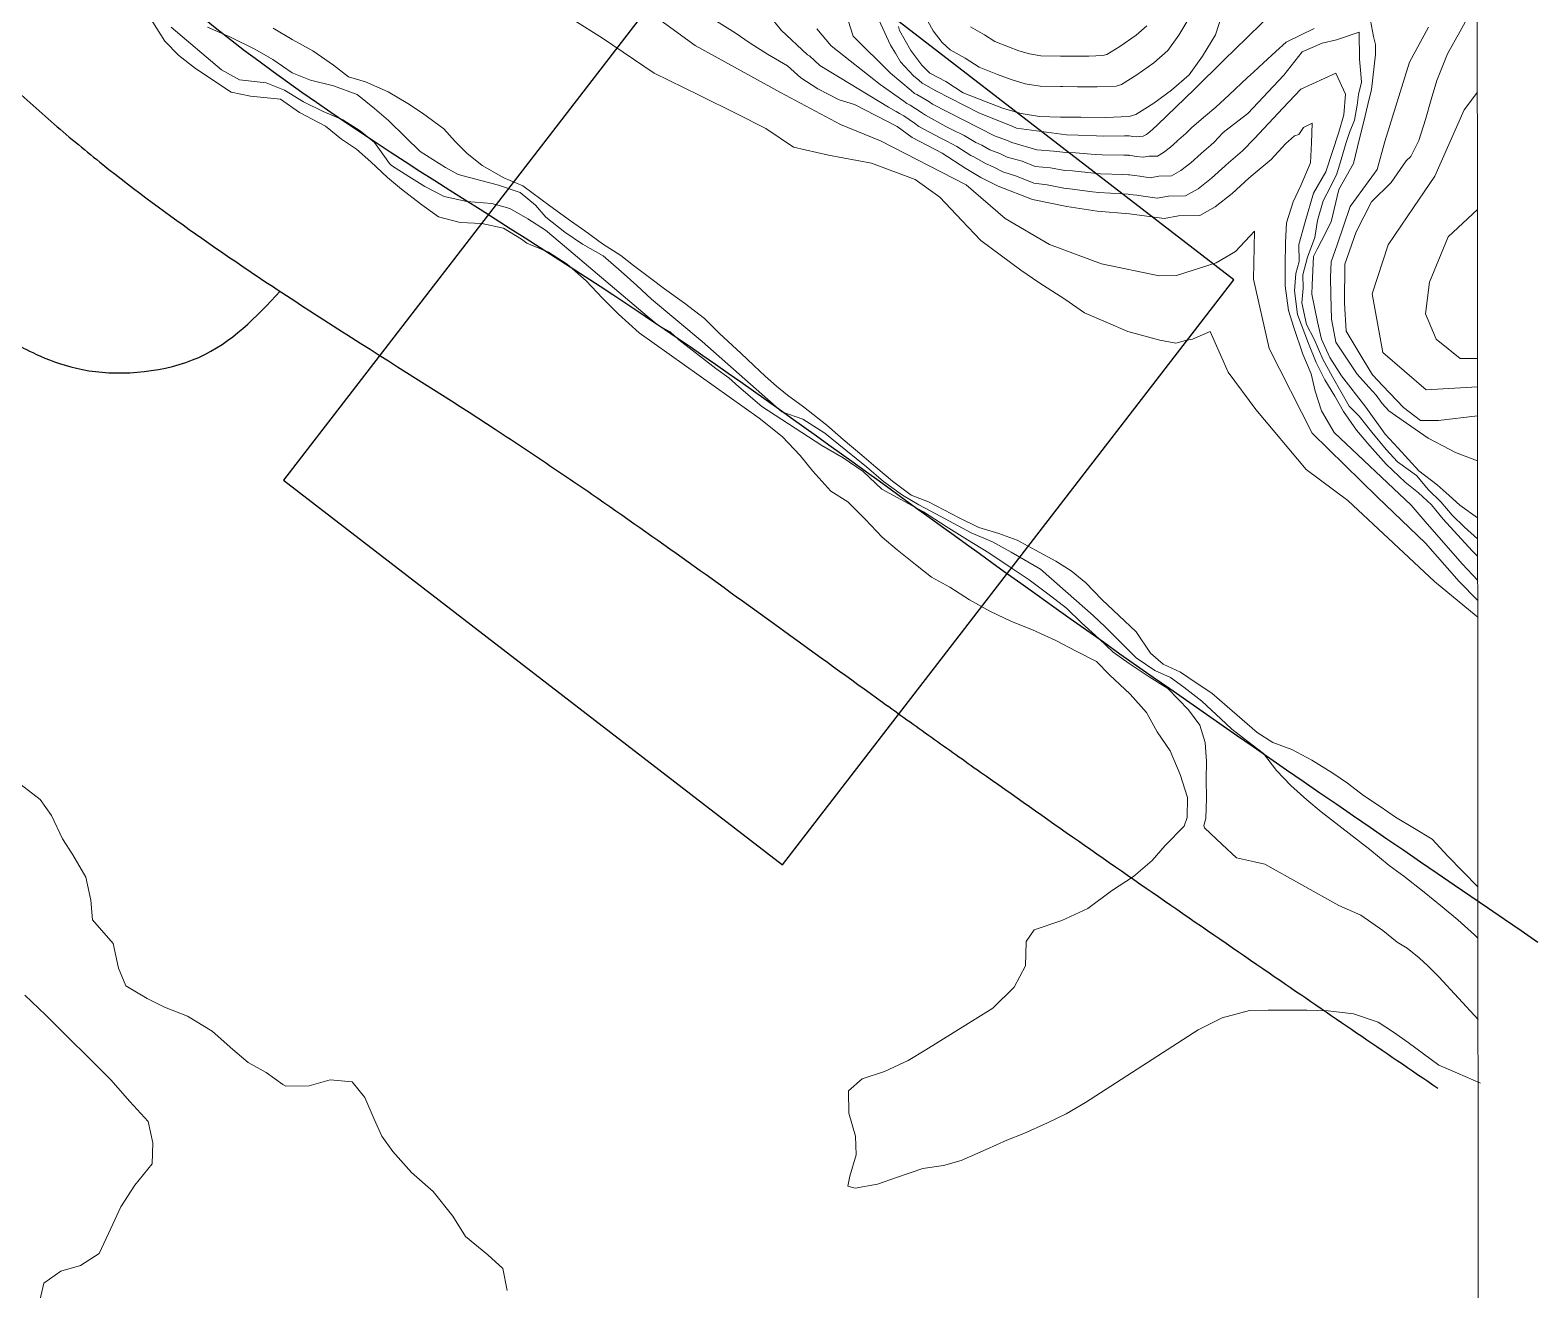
# Model space of a CAD drawing. Header units: metres. Extents: x 30 to 776, y 38 to 676.
# Drawn here: x 605.5 to 775.7, y 250.6 to 392.9 of the extents above; entities that cross this region are included whole.
import ezdxf

# ---------------------------------------------------------------- set-up
doc = ezdxf.new("R2010")
doc.units = ezdxf.units.M
doc.layers.add('01_Fina', color=7, linetype='Continuous')

msp = doc.modelspace()

# ---------------------------------------------------------------- linework, layer by layer
msp.add_lwpolyline([(634.09, 342.07), (690.42, 298.63), (741.37, 364.7), (685.04, 408.15)], close=True)
msp.add_spline([(106.83, 675.61), (108.32, 665.3), (106.86, 656.36), (102.39, 646.03), (99, 639.25), (96.74, 623.58), (93.18, 609.64), (93.18, 600.18), (98.44, 591.5), (101.1, 585.98), (102.04, 577.46), (110.54, 567.2), (115.45, 554.23), (129.88, 544.16), (140.15, 529.47), (156.19, 509.83), (198.01, 500.83), (221.73, 503.7), (238, 515.67), (252.42, 520.15), (281.11, 538.63), (291.8, 551.68), (297.51, 566.91), (300.12, 587.55), (316.29, 606.6), (331.97, 613.25), (351.68, 610.4), (367.6, 598.06), (374.49, 580.98), (389.77, 552.31), (401.1, 510.24), (407.2, 487.78), (408.99, 484.8), (414.2, 484.65), (424.03, 484.65), (456.85, 473.39), (460.88, 470.71), (472.98, 472.65), (479.56, 474.44), (492.86, 470.56), (502.87, 478.32), (512.31, 493.41), (527.25, 500.43), (541.15, 492.96), (559.78, 474.2), (591.84, 430.24), (601.45, 418), (617.45, 400.82), (669.82, 363.98), (715.45, 331.77), (775.7, 289.92)], degree=3)
msp.add_open_spline([(479.28, 453.61), (479.65, 453.45), (480.06, 453.28), (481.31, 452.77), (482.24, 452.42), (484.43, 451.71), (485.69, 451.36), (488.24, 450.86), (489.44, 450.69), (491.33, 450.57), (491.93, 450.55), (493.01, 450.55), (493.48, 450.56), (494.45, 450.62), (494.92, 450.66), (496.33, 450.81), (497.25, 450.96), (499.67, 451.48), (501.1, 451.94), (503.73, 452.97), (504.93, 453.55), (507.12, 454.78), (508.12, 455.43), (509.94, 456.74), (510.78, 457.4), (512.8, 459.16), (513.89, 460.24), (515.86, 462.39), (516.73, 463.44), (518.32, 465.5), (519.03, 466.51), (520.33, 468.45), (520.92, 469.39), (522.34, 471.76), (523.07, 473.09), (524.31, 475.4), (524.83, 476.38), (525.69, 477.93), (526.04, 478.51), (526.36, 479.01), (526.42, 479.09), (526.47, 479.16), (526.67, 479), (526.88, 478.83), (527.35, 478.44), (527.61, 478.22), (528.11, 477.8), (528.34, 477.6), (528.8, 477.21), (529.02, 477.02), (529.69, 476.43), (530.14, 476.04), (531.45, 474.87), (532.31, 474.09), (534.82, 471.74), (536.42, 470.16), (539.69, 466.77), (541.35, 464.96), (544.11, 461.77), (545.24, 460.43), (547.49, 457.66), (548.61, 456.24), (551.97, 451.87), (554.21, 448.81), (559.9, 440.83), (563.37, 435.77), (568.6, 428.27), (570.25, 425.94), (573.02, 422.07), (574.13, 420.55), (576.21, 417.73), (577.19, 416.43), (579.16, 413.85), (580.15, 412.57), (582.43, 409.66), (583.73, 408.05), (586.16, 405.09), (587.29, 403.74), (589.59, 401.04), (590.77, 399.69), (594.36, 395.66), (596.86, 393), (600.56, 389.29), (601.67, 388.21), (603.69, 386.3), (604.58, 385.47), (606.38, 383.85), (607.28, 383.05), (610.01, 380.7), (611.84, 379.18), (617.38, 374.77), (621.11, 372.02), (630.53, 365.4), (636.21, 361.71), (647.34, 354.62), (652.78, 351.22), (658.9, 347.22), (659.81, 346.62), (661.63, 345.42), (662.54, 344.81), (665.26, 342.98), (667.07, 341.75), (672.51, 338), (676.13, 335.45), (687.01, 327.68), (694.29, 322.35), (703.55, 315.68), (705.39, 314.36), (709.07, 311.73), (710.92, 310.42), (716.45, 306.51), (720.14, 303.91), (731.23, 296.16), (738.64, 291.05), (752.18, 281.76), (758.3, 277.58), (764.42, 273.41)], degree=3, knots=[0, 0, 0, 0, 0.868252, 0.868252, 2.420165, 2.420165, 3.972078, 3.972078, 5.131203, 5.131203, 5.637018, 5.637018, 6.016815, 6.016815, 6.396613, 6.396613, 7.156208, 7.156208, 8.489118, 8.489118, 9.822028, 9.822028, 11.154938, 11.154938, 12.487847, 12.487847, 14.657942, 14.657942, 16.828036, 16.828036, 18.99813, 18.99813, 21.168224, 21.168224, 24.753443, 24.753443, 28.338663, 28.338663, 31.923882, 31.923882, 32.725068, 32.725068, 32.725068, 33.7679, 33.7679, 34.954983, 34.954983, 35.92754, 35.92754, 36.900097, 36.900097, 38.845212, 38.845212, 42.73544, 42.73544, 50.515897, 50.515897, 59.122159, 59.122159, 65.166907, 65.166907, 71.211656, 71.211656, 83.301153, 83.301153, 101.779953, 101.779953, 110.042473, 110.042473, 115.379709, 115.379709, 119.940866, 119.940866, 124.502023, 124.502023, 130.310418, 130.310418, 135.214499, 135.214499, 140.118581, 140.118581, 149.926745, 149.926745, 154.026842, 154.026842, 157.211698, 157.211698, 160.396554, 160.396554, 166.766266, 166.766266, 179.505691, 179.505691, 198.862848, 198.862848, 218.220006, 218.220006, 221.620883, 221.620883, 225.021759, 225.021759, 231.823513, 231.823513, 245.427019, 245.427019, 272.634032, 272.634032, 279.342195, 279.342195, 286.050357, 286.050357, 299.466682, 299.466682, 326.299333, 326.299333, 348.497382, 348.497382, 348.497382, 348.497382])
msp.add_rational_spline([(652.15, 38), (617.46, 82.52), (582.77, 127.04), (548.08, 171.56), (542.31, 178.22), (536.54, 184.88), (530.1, 190.21), (534.78, 194.73), (539.47, 199.25), (551.03, 210.95), (557.7, 218.24), (563.44, 225.99), (572.1, 221.64), (581.33, 224.63), (585.81, 233.23), (590.29, 241.83), (587.44, 251.1), (578.91, 255.7), (579.07, 256.22), (579.22, 256.73), (580.61, 261.5), (581.59, 265.86), (584.12, 279.65), (585.1, 289.29), (586.22, 298.85), (591.69, 298.93), (595.8, 302.54), (596.58, 307.95), (597.37, 313.36), (594.47, 317.99), (589.25, 319.63), (589.74, 322.13), (590.28, 324.61), (591.57, 329.77), (592.35, 332.44), (594.05, 337.47), (594.95, 339.83), (596.99, 344.46), (598.12, 346.73), (600.88, 351.81), (602.56, 354.6), (604.33, 357.35), (614.72, 350.99), (626.66, 353.44), (633.7, 363.39)], [1, 1, 1, 1, 1, 1, 1, 1, 1, 1, 1, 1, 0.808236662267, 0.808236662267, 1, 0.808236662267, 0.808236662267, 1, 1, 1, 1, 1, 1, 1, 1, 0.840906184672, 0.840906184672, 1, 0.840906184672, 0.840906184672, 1, 1, 1, 1, 1, 1, 1, 1, 1, 1, 1, 1, 0.820139114949, 0.820139114949, 1], degree=3, knots=[0, 0, 0, 0, 1, 1, 1, 26.245933, 26.245933, 26.245933, 44.929205, 44.929205, 73.771533, 73.771533, 73.771533, 75.327429, 75.327429, 75.327429, 76.883326, 76.883326, 76.883326, 78.501577, 78.501577, 91.884884, 91.884884, 120.164626, 120.164626, 120.164626, 121.575404, 121.575404, 121.575404, 122.986183, 122.986183, 122.986183, 130.653861, 130.653861, 139.184303, 139.184303, 147.013432, 147.013432, 154.842562, 154.842562, 164.74126, 164.74126, 164.74126, 166.245598, 166.245598, 166.245598, 166.245598])
at = {"layer": '01_Fina', "color": 252, "linetype": 'Continuous', "lineweight": 9, "true_color": 0x939598}
msp.add_line((704.12, 383.2), (704.12, 383.2), dxfattribs=at)
at = {"layer": '01_Fina', "color": 252, "lineweight": 9, "true_color": 0x939598}
for points in [[(30.01, 38), (769.1, 38), (768.66, 675.82), (29.57, 675.82), (30.01, 57.96)], [(768.91, 328.49), (766.8, 330.61), (763.03, 334.97), (757.61, 340.16), (750.23, 347.36), (745.35, 356.95), (743.61, 364.77), (743.71, 370.17), (741.55, 367.89), (739.37, 366.62), (734.91, 365.19), (732.94, 365.14), (726.44, 366.5), (720.57, 368.68), (715.56, 371.63), (711.16, 375.42), (701.49, 380.4), (696.96, 382.21), (690.2, 385.83), (680.56, 391.16), (672.57, 396.98)], [(697.28, 395.74), (698.38, 392.2), (702.61, 388.02), (704.96, 386.05), (705.34, 385.74), (705.59, 385.61), (706.93, 384.81), (707.34, 384.54), (714.34, 380.93), (715.69, 380.47), (716.31, 380.18), (719.12, 379.37), (721.06, 379.23), (722.4, 379.05), (723.48, 379.01), (725.7, 378.83), (726.5, 378.79), (728.94, 378.76), (729.51, 378.75), (729.57, 378.74), (729.98, 378.69), (730.35, 378.63), (731.13, 378.53), (731.78, 378.65), (732.74, 378.66), (733.44, 379.06), (734.21, 379.66), (734.97, 380.34), (734.99, 380.37), (735.16, 380.52), (735.7, 380.97), (735.96, 381.2), (736.62, 381.9), (738.18, 383.21), (739.34, 384.2), (740.85, 385.59), (742.93, 387.52), (743.58, 388.12), (744.73, 389.18), (746.12, 390.47), (747.27, 391.53), (750.45, 393.07)], [(746.26, 395.36), (742.87, 392.04), (740.25, 389.48), (736.92, 386.23), (732.76, 382.17), (732.63, 382.06), (732.36, 381.83), (732.28, 381.75), (732.26, 381.74), (731.88, 381.4), (731.5, 381.1), (731.15, 380.9), (730.67, 380.89), (730.34, 380.83), (729.96, 380.89), (729.77, 380.91), (729.56, 380.94), (729.02, 380.94), (726.69, 380.9), (725.86, 380.93), (723.79, 381.02), (722.5, 381.05), (716.83, 381.81), (716.43, 381.99), (712.59, 383.53), (707.73, 386.02), (706.33, 386.82), (706.2, 386.88), (705.81, 387.23), (705.2, 387.73), (703.76, 389.3), (703.16, 390.29), (702.61, 391.18), (700.64, 395.43)], [(768.9, 333.5), (768.31, 334.04), (766.2, 336.34), (765.02, 337.67), (763.7, 339.29), (762.22, 340.63), (760.7, 341.86), (758.58, 343.87), (756.72, 345.93), (755.24, 347.7), (753.77, 349.81), (752.79, 351.57), (751.66, 353.39), (750.68, 355.35), (749.79, 357.51), (748.56, 360.76), (748.22, 363.46), (748.36, 365.42), (748.76, 366.75), (748.71, 368.68), (749.44, 371.24), (750.37, 374.48), (751.75, 376.88), (753.23, 381.37), (753.78, 383.3), (753.99, 385.64), (752.89, 388.03), (748.92, 386.2), (746.92, 384.08), (743.69, 380.66), (742.36, 379.25), (741.84, 378.81), (740.77, 377.89), (740.43, 377.59), (740.38, 377.55), (738.86, 376.17), (737.33, 374.98), (735.92, 374.18), (734, 374.15), (732.7, 373.91), (731.14, 374.13), (730.41, 374.23), (729.59, 374.34), (729.45, 374.35), (728.77, 374.39), (726.13, 374.55), (725.4, 374.64), (722.85, 374.98), (722.2, 375.05), (720.29, 375.41), (718.8, 375.62), (716.83, 376.39), (715.28, 376.9), (714.2, 377.44), (713.33, 377.81), (712.11, 378.53), (711.69, 378.72), (710.1, 379.73), (708.99, 380.34), (708.21, 380.73), (705.83, 382.01), (705.32, 382.37), (704.12, 383.2), (703.61, 383.46), (703.26, 383.68), (702.38, 384.18), (694.64, 388.89), (693.46, 389.97), (693.25, 390.09), (690.28, 392.86), (689.32, 394.04)], [(740.07, 394.68), (739.29, 392.35), (737.84, 389.96), (736.33, 387.83), (734.33, 386.09), (732.36, 384.65), (730.32, 383.37), (729.56, 383.14), (726.88, 383.02), (724.11, 383.04), (721.82, 383.05), (719.45, 383.12), (717.35, 383.45), (715.36, 384.04), (713.42, 384.79), (710.83, 385.81), (708.86, 387.07), (707.06, 388.03), (706.14, 388.91), (704.91, 390.58), (703.63, 392.85), (703.52, 393.31)], [(706.42, 394.63), (707.44, 392.82), (708.43, 391.48), (709.36, 390.64), (711.03, 389.71), (712.62, 388.7), (714.68, 387.89), (716.23, 387.29), (717.83, 386.82), (719.51, 386.55), (721.81, 386.5), (722.05, 386.5), (723.72, 386.49), (725.93, 386.48), (728.08, 386.57), (728.69, 386.75), (730.43, 387.84), (732.34, 389.2), (733.94, 390.59), (735.15, 392.3), (736.31, 394.21)], [(731.55, 393.35), (730.35, 392.31), (728.5, 391.04), (727.05, 390.14), (726.59, 390), (724.99, 389.93), (723.32, 389.94), (722.08, 389.95), (721.8, 389.95), (719.57, 389.99), (718.31, 390.19), (717.11, 390.54), (715.95, 390.99), (714.4, 391.6), (713.21, 392.36), (711.66, 393.26)], [(756.8, 393.95), (757.16, 392.17), (757.35, 391.27), (757.36, 390.14), (756.91, 386.16), (756.51, 384.48), (756.2, 383.19), (755.35, 379.69), (754.9, 377.81), (753.24, 374.9), (752.35, 371.24), (751.26, 369.08), (750.78, 368.14), (750.37, 367.34), (750.22, 364.11), (750.17, 363.08), (750.83, 359.96), (751.26, 357.98), (752.2, 355.93), (753.51, 353.83), (756.27, 350.31), (758.46, 347.25), (759.91, 345.69), (762.26, 343.14), (764.32, 341.55), (765.68, 340.34), (766.89, 339.26), (768.9, 337.8)], [(768.9, 344.26), (766.41, 345.21), (765.75, 345.54), (763.3, 346.8), (760.87, 348.51), (758.88, 349.91), (758.12, 350.71), (757.45, 351.66), (756.62, 352.58), (755.3, 354.04), (753.56, 356.65), (752.89, 357.64), (752.7, 358.67), (752.41, 360.25), (752.33, 362.99), (752.27, 365), (752.36, 366.71), (753.03, 368.65), (754.52, 372.97), (755.92, 374.91), (757.55, 377.15), (758.41, 380.29), (761.2, 389.28), (763.34, 393.22)], [(768.9, 335.46), (767.43, 336.75), (766.04, 338.13), (764.75, 339.61), (763.36, 340.97), (761.98, 342.6), (759.85, 344.14), (758.56, 345.53), (756.96, 347.47), (755.51, 349.31), (754.4, 350.42), (752.52, 353.72), (751.41, 355.72), (750.45, 357.97), (749.59, 359.66), (749.04, 362.09), (749.19, 363.76), (749.16, 365.27), (749.68, 367.24), (750.51, 369.48), (750.82, 371.39), (751.46, 373.59), (751.87, 374.38), (752.97, 376.53), (753.31, 377.65), (754.04, 380.19), (754.45, 381.31), (755.01, 382.73), (755.28, 384.4), (755.45, 385.62), (755.78, 387), (755.72, 387.94), (755.56, 389.6), (755.53, 392.64), (752.98, 391.8), (751.35, 391.41), (749.09, 390.43), (747.03, 387.78), (742.96, 383.46), (740.35, 381.48), (740.15, 381.28), (739.16, 380.22), (738.77, 379.89), (737.97, 379.21), (737.71, 378.98), (737.67, 378.95), (736.53, 377.91), (735.39, 377.02), (734.33, 376.42), (732.89, 376.4), (731.92, 376.22), (730.75, 376.38), (730.2, 376.46), (729.58, 376.54), (729.48, 376.55), (728.85, 376.58), (726.32, 376.67), (725.55, 376.73), (723.16, 376.99), (722.3, 377.05), (720.67, 377.32), (718.96, 377.49), (717.48, 378.07), (715.79, 378.54), (714.95, 378.96), (713.83, 379.37), (712.92, 379.91), (712.26, 380.19), (710.93, 381), (709.52, 381.68), (708.87, 382), (706.58, 383.28), (706.12, 383.59), (704.85, 384.41), (704.47, 384.6), (704.11, 384.86), (701.46, 386.74), (695.92, 391.09), (694.3, 393.04)], [(768.89, 352.59), (763.1, 352.28), (758.2, 356.48), (757, 363.1), (758.8, 368.65), (761.65, 372.85), (764.05, 376.38), (767.36, 383.9), (768.87, 385.88)], [(768.89, 355.8), (766.93, 355.8), (764.21, 357.97), (763, 360.84), (763.48, 364.44), (764.53, 367), (765.56, 369.55), (768.88, 372.64)]]:
    msp.add_lwpolyline(points, dxfattribs=at)
at = {"layer": '01_Fina', "color": 252, "linetype": 'Continuous', "lineweight": 9, "true_color": 0x939598}
for points in [[(660.04, 398.34), (670.09, 391.97), (675.95, 388.03), (681.01, 385.52), (685.26, 383.44), (688.55, 381.78), (691.68, 379.66), (695.62, 378.75), (700.48, 377.87), (705.41, 376.01), (708.17, 374.03), (710.67, 371.4), (712.8, 369.13), (717.34, 365.77), (719.37, 364.4), (722.29, 362.51), (724.51, 360.97), (729.39, 358.86), (733.03, 357.87), (734.83, 357.55), (735.92, 357.85), (736.7, 358), (738.7, 358.87), (740.74, 354.26), (743.85, 350.04), (749.53, 343.26), (754.24, 339.76), (759.4, 334.95), (764.04, 330.63), (768.72, 326.76), (768.91, 326.59)], [(768.86, 397.19), (768.73, 396.75), (767.95, 394.61), (766.9, 392.7), (765.48, 390.22), (764.3, 387.2), (763.66, 385.06), (763, 382.8), (762.25, 380.43), (761.36, 378.63), (760.82, 378.11), (759.15, 375.67), (756.93, 373.5), (755.18, 370.11), (753.91, 366.47), (753.85, 362.07), (754.06, 358.9), (755.97, 355.7), (757.01, 353.97), (758.21, 352.73), (760.53, 350.27), (762.46, 348.79), (764.49, 348.79), (768.89, 349.35)], [(617.98, 395.91), (620.68, 391.65), (622.26, 390.03), (624.14, 388.55), (628.17, 385.88), (630.35, 385.42), (633.74, 385.07), (635.89, 383.58), (638.82, 382.02), (640.64, 380.56), (642.31, 379.44), (643.94, 378.01), (645.81, 376.24), (647.39, 374.91), (649.55, 373.28), (651.57, 371.8), (654.03, 371.17), (656.46, 371.03), (658.91, 370.53), (660.94, 369.28), (661.54, 368.81), (663.99, 367.83), (666.11, 366.46), (668.25, 364.56), (670.1, 362.63), (671.92, 360.8), (674.25, 358.69), (687.78, 349.08), (690.37, 347.01), (692.4, 344.84), (693.83, 343.08), (695.88, 340.83), (697.8, 339.62), (699.74, 337.65), (701.67, 335.65), (703.38, 334.19), (705.43, 332.54), (707.25, 331.1), (709.31, 329.98), (711.55, 328.57), (713.81, 327.29), (716.28, 326.12), (718.66, 325.16), (721.27, 323.98), (723.58, 322.77), (725.86, 321.58), (727.32, 320.09), (729.67, 317.91), (731.51, 315.85), (732.71, 313.65), (734.18, 311.51), (735.3, 308.83), (736.15, 306.23), (736.12, 303.97), (735.77, 303.02), (733.64, 300.81), (732.17, 299.12), (730.04, 297.3), (727.58, 295.69), (724.89, 293.69), (721.97, 292.36), (718.85, 291.28), (717.94, 289.99), (717.86, 287.24), (716.58, 284.83), (714.17, 282.46), (706.62, 277.75), (704.6, 276.55), (701.94, 275.31), (699.43, 274.46), (697.88, 273.13), (697.9, 270.6), (698.67, 267.99), (698.74, 265.88), (698.01, 263.48), (697.78, 262.35), (698.63, 262.11), (701.13, 262.57), (703.28, 263.35), (706.27, 264.35), (708.61, 264.67), (710.6, 265.27), (713.42, 266.51), (715.76, 267.56), (717.68, 268.29), (720.35, 269.49), (722.46, 270.52), (724.64, 271.79), (737.36, 280), (740.05, 281.36), (743.13, 282.18), (745.25, 282.24), (747.36, 282.24), (749.62, 282.23), (752.03, 282.15), (754.9, 281.82), (757.67, 280.86), (759.4, 279.75), (761.04, 278.58), (762.79, 277.28), (764.52, 276.03), (766.62, 275.12), (769.21, 273.97)], [(621.42, 393.23), (627.09, 388.4), (629.1, 387.28), (632.13, 386.93), (634.21, 386.09), (636.33, 384.78), (638.57, 383.69), (640.79, 382.76), (642.73, 381.5), (644.37, 380.18), (646.05, 377.84), (646.28, 377.58), (648.22, 376.35), (650.04, 375.23), (652.21, 374.09), (654.8, 373.53), (657.6, 373.29), (659.63, 372.73), (661.66, 371.59), (663.65, 370.28), (665.31, 368.89), (675.13, 360.59), (676.43, 359.55), (677.72, 358.81), (678.73, 357.92), (682.91, 354.67), (684.35, 353.63), (685.5, 352.6), (688.09, 350.38), (694.86, 345.97), (697.28, 344.59), (699.52, 343.06), (701.64, 341.06), (706.35, 338.48), (708.91, 336.83), (711.29, 335.34), (713.72, 333.85), (716.25, 332.16), (718.28, 330.81), (720.68, 329), (722.48, 327.6), (724.18, 325.96), (726.17, 324.15), (727.75, 322.65), (729.57, 321.38), (731.81, 319.87), (733.93, 318.54), (736.27, 316.13), (737.52, 314.39), (738.12, 312.45), (738.27, 310.32), (738.26, 308.26), (738.28, 306.16), (738.22, 303.85), (737.99, 303.08), (738.06, 302.83), (740.04, 300.95), (741.66, 299.42), (743.71, 298.99), (744.89, 298.71), (753.23, 294.03), (755.7, 292.94), (758.21, 291.22), (759.8, 289.92), (760.94, 289.21), (762.28, 288.13), (763.33, 287.21), (764.53, 285.98), (768.94, 281.19)], [(625.49, 393.21), (628.03, 392.12), (630.85, 390.75), (632.88, 389.56), (635.05, 388.07), (637.13, 387.23), (639.74, 386.58), (642.42, 385.62), (644.34, 384.04), (645.93, 382.66), (647.86, 380.79), (649.5, 379.17), (652.38, 377.36), (653.79, 376.57), (658.34, 375.38), (660.82, 374.53), (662.52, 373.13), (663.72, 371.75), (665.84, 370.07), (667.85, 368.7), (670.16, 367.39), (672.21, 365.63), (673.96, 364.03), (675.62, 362.5), (681.34, 357.74), (690.36, 349.8), (692.7, 348.96), (695.19, 347.38), (697.56, 345.47), (699.89, 343.57), (701.83, 341.92), (703.98, 340.39), (705.82, 339.3), (708.29, 337.97), (709.76, 337.18), (711.71, 336.14), (714.13, 335.1), (716.25, 333.95), (719.54, 332.01), (725.49, 326.77), (726.84, 325.51), (728.36, 324.01), (730.35, 322.02), (732.47, 320.57), (734.24, 319.78), (735.71, 318.69), (737.76, 317.13), (740.46, 314.6), (741.16, 313.94), (742.95, 312.57), (744.72, 311.2), (746.18, 309.3), (747.79, 307.58), (749.61, 305.98), (751.23, 304.63), (756.74, 300.38), (758.91, 298.57), (760.57, 297.37), (762.88, 295.55), (764.91, 293.9), (766.68, 292.42), (768.53, 290.72), (768.93, 290.34)], [(682.96, 393.91), (685.09, 392.58), (686.77, 391.42), (688.72, 390.16), (691, 388.85), (692.48, 387.5), (694.41, 386.25), (696.83, 385), (698.53, 384.49), (703.38, 381.99), (705.07, 380.75), (708.46, 379), (711.12, 377.26), (712.82, 376.26), (714.76, 375.26), (718.64, 373.75), (722.53, 372.96), (725.94, 372.43), (729.59, 372.14), (731.54, 371.87), (733.49, 371.61), (735.11, 371.91), (737.52, 371.94), (739.28, 372.94), (741.18, 374.43), (743.08, 376.15), (743.57, 376.58), (745.57, 378.28), (747.22, 380.04), (748.22, 380.96), (748.7, 381.1), (749.23, 381.9), (750.21, 382.37), (750.13, 380.14), (750.04, 377.88), (748.92, 375.32), (748.07, 373.51), (747.32, 371.13), (747.19, 368.92), (747.17, 366.33), (747.18, 364), (747.53, 361.23), (748.16, 359.29), (749.15, 356.28), (750.09, 354.07), (750.56, 352.11), (751.26, 349.91), (752.69, 347.45), (761.39, 339.25), (762.97, 337.4), (767.14, 332.62), (768.91, 330.73)], [(768.93, 296.16), (767.23, 297.87), (765.53, 299.61), (763.75, 301.54), (761.77, 302.73), (759.64, 304.03), (757.91, 305.24), (756.02, 306.47), (754.2, 307.84), (752.54, 309), (750.18, 310.44), (747.94, 311.65), (745.77, 312.45), (744.02, 313.56), (742.89, 314.57), (740.63, 316.53), (738.9, 318.02), (737, 319.25), (735.34, 320.39), (733.4, 321.3), (731.96, 322.54), (730.33, 324.93), (726.49, 328.59), (724.67, 330.46), (723.01, 331.83), (721.28, 332.93), (718.97, 334.18), (716.92, 335.31), (714.85, 336.04), (712.59, 336.73), (710.37, 337.82), (706.91, 339.61), (704.95, 340.38), (702.83, 341.95), (700.95, 343.52), (699.37, 344.9), (697.26, 346.65), (695.44, 348.27), (692.8, 350.33), (690.98, 351.65), (689.74, 352.68), (688.46, 353.82), (687.17, 355.02), (685.7, 356.41), (683.3, 358.63), (681.6, 360.31), (679.37, 362.06), (677.08, 363.69), (675.55, 364.84), (673.61, 366.29), (672.15, 367.43), (670.09, 368.77), (668.09, 370.22), (666.5, 371.36), (664.15, 373.05), (661.1, 375.29), (658.95, 376.21), (656.53, 377.6), (654.77, 378.99), (653.48, 380.31), (652.2, 381.75), (649.79, 383.5), (648.14, 384.59), (645.91, 385.91), (643.35, 387.05), (641.41, 387.61), (639.72, 388.91), (637.39, 390.56), (635.08, 391.82), (632.92, 393.12)], [(604.3, 307.78), (606.63, 306.01), (607.9, 304.21), (609.12, 301.57), (610.29, 299.78), (611.76, 297.23), (612.33, 294.66), (612.53, 292.42), (614.84, 289.75), (615.45, 286.97), (616.28, 284.96), (618.7, 283.54), (620.66, 282.58), (623.25, 281.56), (626.04, 279.86), (628.35, 277.77), (630.1, 276.31), (632.13, 275.17), (634.02, 273.84), (634.35, 273.63), (636.98, 273.67), (639.35, 274.36), (641.82, 274.12), (643.27, 272.36), (644.33, 269.9), (645.18, 268), (646.42, 266.26), (648.52, 263.9), (650.98, 261.76), (653.2, 258.95), (654.64, 256.66), (657.16, 254.59), (658.84, 253.06), (659.32, 250.59)], [(606.47, 248.96), (607.03, 251.41), (608.93, 252.76), (611.15, 253.38), (613.28, 254.76), (614.61, 257.58), (615.73, 260.03), (617.29, 262.47), (619.26, 264.87), (619.32, 267.23), (618.79, 269.64), (616.74, 271.91), (614.6, 274.35), (607.27, 281.68), (604.89, 283.91)]]:
    msp.add_lwpolyline(points, dxfattribs=at)

doc.saveas('drawing.dxf')
